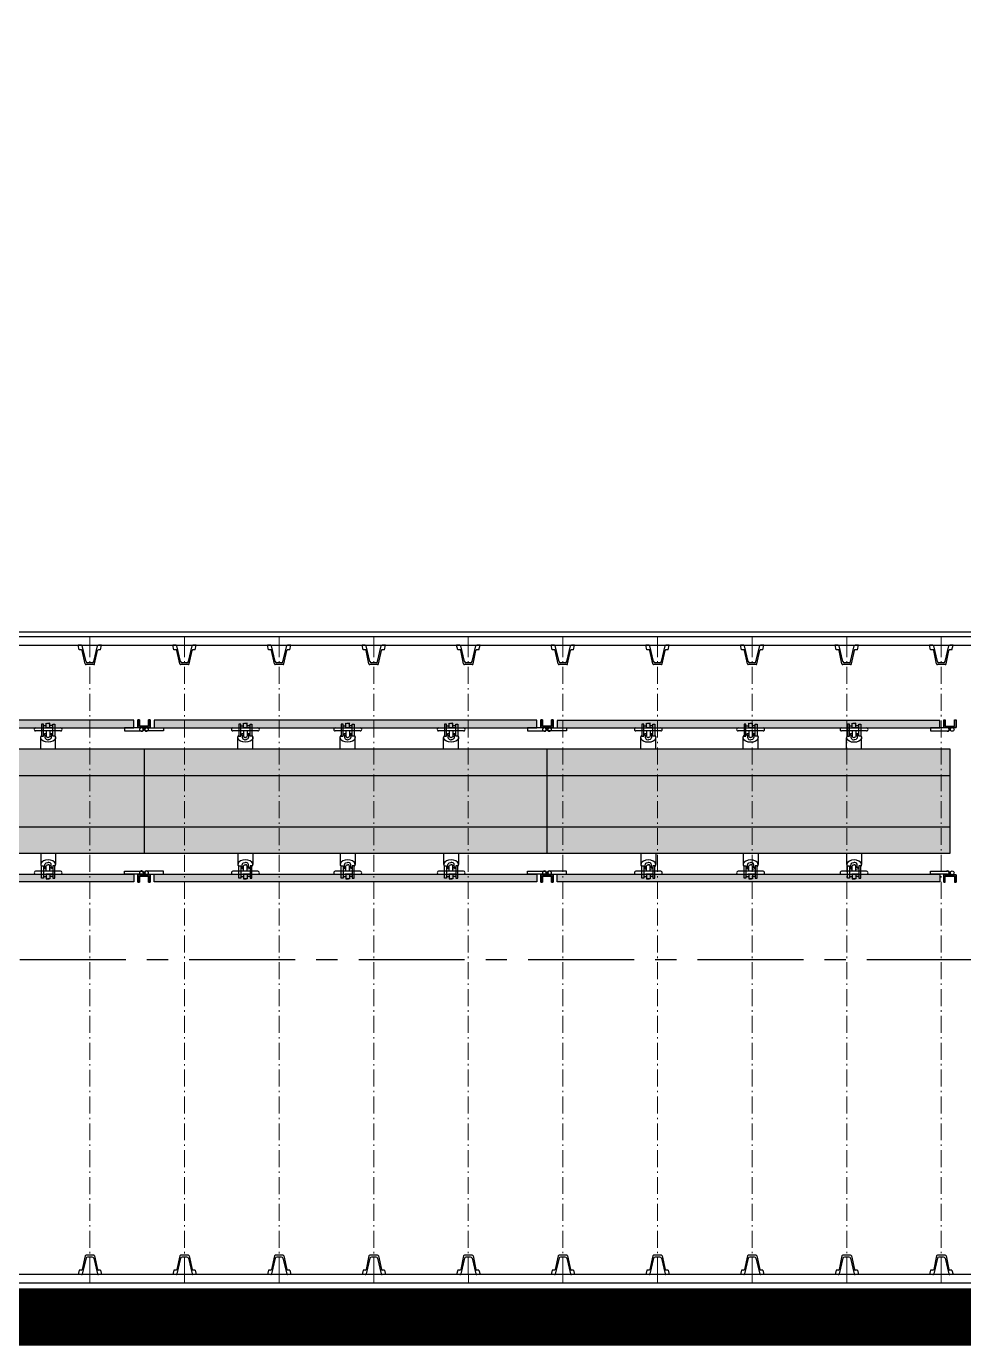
# Model space of a CAD drawing. Header units: millimetres. Extents: x 1757 to 4342, y -1901 to 53.
# Drawn here: x 2054 to 2120.4, y -1485.8 to -1392.4 of the extents above; entities that cross this region are included whole.
import ezdxf

# ---------------------------------------------------------------- set-up
doc = ezdxf.new("R2010")
doc.units = ezdxf.units.MM
doc.header["$LTSCALE"] = 0.1
doc.linetypes.add('ACAD_ISO10W100', pattern=[18, 12, -3, 0, -3])
doc.linetypes.add('осевая', pattern=[2, 1.25, -0.25, 0.25, -0.25])

# ---------------------------------------------------------------- blocks, each defined once
blk = doc.blocks.new('Ж.С. Л-80')
at = {"linetype": 'ByBlock', "lineweight": 15}
for color, points in [(254, [(105.5, -801.1), (2815.2, -801.1), (2815.2, -854.8), (105.5, -854.8)]), (253, [(33.4, -1003), (2887.3, -1003), (2887.3, -1742.7), (33.4, -1742.7)]), (254, [(105.5, -1944.6), (2815.2, -1944.6), (2815.2, -1890.9), (105.5, -1890.9)])]:
    blk.add_hatch(color=color, dxfattribs=at).paths.add_polyline_path(points)
for p, q in [((679.6, -839), (699.2, -839)), ((699.4, -822.2), (717.9, -822.7)), ((699.4, -855.5), (699.4, -822.2)), ((725.4, -822.2), (706.9, -822.7)), ((725.4, -855.5), (725.4, -822.2)), ((745.2, -839), (725.7, -839)), ((1412.2, -839), (1431.7, -839)), ((1432, -822.2), (1450.4, -822.7)), ((1432, -855.5), (1432, -822.2)), ((1457.9, -822.2), (1439.5, -822.7)), ((1457.9, -855.5), (1457.9, -822.2)), ((1477.7, -839), (1458.2, -839)), ((2136.7, -839), (2156.3, -839)), ((2156.5, -822.2), (2175, -822.7)), ((2156.5, -855.5), (2156.5, -822.2)), ((2182.5, -822.2), (2164, -822.7)), ((2182.5, -855.5), (2182.5, -822.2)), ((2202.3, -839), (2182.8, -839)), ((659.5, -1003), (659.5, -923.9)), ((679.6, -902.9), (698.3, -902.9)), ((680, -854.8), (729.5, -854.8)), ((689.6, -902.5), (690, -921.2)), ((690, -921.2), (691.7, -927.8)), ((691.7, -927.8), (695.4, -932.8)), ((744.8, -854.8), (695.3, -854.8)), ((695.4, -932.8), (698.7, -935.7)), ((699.6, -876), (699.6, -912)), ((699.6, -912), (701.2, -917.4)), ((701.2, -917.4), (704.6, -921.2)), ((704.6, -921.2), (709.5, -922.8)), ((709.5, -922.8), (712.4, -922.8)), ((715.3, -922.8), (712.4, -922.8)), ((720.3, -921.2), (715.3, -922.8)), ((723.6, -917.4), (720.3, -921.2)), ((725.2, -912), (723.6, -917.4)), ((725.2, -876), (725.2, -912)), ((729.4, -932.8), (726.1, -935.7)), ((745.2, -902.9), (726.5, -902.9)), ((733.1, -927.8), (729.4, -932.8)), ((734.8, -921.2), (733.1, -927.8)), ((735.2, -902.5), (734.8, -921.2)), ((765.3, -1003), (765.3, -923.9)), ((1392, -1003), (1392, -923.9)), ((1412.2, -902.9), (1430.9, -902.9)), ((1412.6, -854.8), (1462, -854.8)), ((1422.2, -902.5), (1422.6, -921.2)), ((1422.6, -921.2), (1424.2, -927.8)), ((1424.2, -927.8), (1428, -932.8)), ((1477.3, -854.8), (1427.9, -854.8)), ((1428, -932.8), (1431.3, -935.7)), ((1432.1, -876), (1432.1, -912)), ((1432.1, -912), (1433.8, -917.4)), ((1433.8, -917.4), (1437.1, -921.2)), ((1437.1, -921.2), (1442.1, -922.8)), ((1442.1, -922.8), (1445, -922.8)), ((1447.8, -922.8), (1444.9, -922.8)), ((1452.8, -921.2), (1447.8, -922.8)), ((1456.1, -917.4), (1452.8, -921.2)), ((1457.8, -912), (1456.1, -917.4)), ((1457.8, -876), (1457.8, -912)), ((1462, -932.8), (1458.6, -935.7)), ((1477.7, -902.9), (1459, -902.9)), ((1465.7, -927.8), (1462, -932.8)), ((1467.4, -921.2), (1465.7, -927.8)), ((1467.8, -902.5), (1467.4, -921.2)), ((1497.9, -1003), (1497.9, -923.9)), ((2116.6, -1003), (2116.6, -923.9)), ((2136.7, -902.9), (2155.4, -902.9)), ((2137.1, -854.8), (2186.6, -854.8)), ((2146.7, -902.5), (2147.1, -921.2)), ((2147.1, -921.2), (2148.8, -927.8)), ((2148.8, -927.8), (2152.5, -932.8)), ((2201.9, -854.8), (2152.4, -854.8)), ((2152.5, -932.8), (2155.8, -935.7)), ((2156.7, -876), (2156.7, -912)), ((2156.7, -912), (2158.3, -917.4)), ((2158.3, -917.4), (2161.7, -921.2)), ((2161.7, -921.2), (2166.6, -922.8)), ((2166.6, -922.8), (2169.6, -922.8)), ((2172.4, -922.8), (2169.5, -922.8)), ((2177.4, -921.2), (2172.4, -922.8)), ((2180.7, -917.4), (2177.4, -921.2)), ((2182.3, -912), (2180.7, -917.4)), ((2182.3, -876), (2182.3, -912)), ((2186.5, -932.8), (2183.2, -935.7)), ((2202.3, -902.9), (2183.6, -902.9)), ((2190.2, -927.8), (2186.5, -932.8)), ((2191.9, -921.2), (2190.2, -927.8)), ((2192.3, -902.5), (2191.9, -921.2)), ((2222.5, -1003), (2222.5, -923.9)), ((33.4, -1003), (2887.3, -1003)), ((698.7, -935.7), (707.9, -938.2)), ((707.9, -938.2), (711.6, -938.2)), ((716.9, -938.2), (713.2, -938.2)), ((726.1, -935.7), (716.9, -938.2)), ((1431.3, -935.7), (1440.4, -938.2)), ((1440.4, -938.2), (1444.2, -938.2)), ((1449.5, -938.2), (1445.8, -938.2)), ((1458.6, -935.7), (1449.5, -938.2)), ((2155.8, -935.7), (2165, -938.2)), ((2165, -938.2), (2168.7, -938.2)), ((2174, -938.2), (2170.3, -938.2)), ((2183.2, -935.7), (2174, -938.2)), ((2887.3, -1191.2), (33.4, -1191.2)), ((2887.3, -1554.5), (33.4, -1554.5)), ((2887.3, -1742.7), (33.4, -1742.7)), ((659.5, -1742.7), (659.5, -1821.8)), ((765.3, -1742.7), (765.3, -1821.8)), ((1392, -1742.7), (1392, -1821.8)), ((1497.9, -1742.7), (1497.9, -1821.8)), ((2116.6, -1742.7), (2116.6, -1821.8)), ((2222.5, -1742.7), (2222.5, -1821.8)), ((679.6, -1842.8), (698.3, -1842.8)), ((689.6, -1843.2), (690, -1824.5)), ((690, -1824.5), (691.7, -1817.9)), ((691.7, -1817.9), (695.4, -1812.9)), ((695.4, -1812.9), (698.7, -1810)), ((698.7, -1810), (707.9, -1807.5)), ((699.6, -1833.6), (701.2, -1828.2)), ((699.6, -1869.7), (699.6, -1833.6)), ((701.2, -1828.2), (704.6, -1824.5)), ((704.6, -1824.5), (709.5, -1822.9)), ((707.9, -1807.5), (711.6, -1807.5)), ((709.5, -1822.9), (712.4, -1822.9)), ((715.3, -1822.9), (712.4, -1822.9)), ((716.9, -1807.5), (713.2, -1807.5)), ((720.3, -1824.5), (715.3, -1822.9)), ((726.1, -1810), (716.9, -1807.5)), ((723.6, -1828.2), (720.3, -1824.5)), ((725.2, -1833.6), (723.6, -1828.2)), ((725.2, -1869.7), (725.2, -1833.6)), ((729.4, -1812.9), (726.1, -1810)), ((745.2, -1842.8), (726.5, -1842.8)), ((733.1, -1817.9), (729.4, -1812.9)), ((734.8, -1824.5), (733.1, -1817.9)), ((735.2, -1843.2), (734.8, -1824.5)), ((1412.2, -1842.8), (1430.9, -1842.8)), ((1422.2, -1843.2), (1422.6, -1824.5)), ((1422.6, -1824.5), (1424.2, -1817.9)), ((1424.2, -1817.9), (1428, -1812.9)), ((1428, -1812.9), (1431.3, -1810)), ((1431.3, -1810), (1440.4, -1807.5)), ((1432.1, -1833.6), (1433.8, -1828.2)), ((1432.1, -1869.7), (1432.1, -1833.6)), ((1433.8, -1828.2), (1437.1, -1824.5)), ((1437.1, -1824.5), (1442.1, -1822.9)), ((1440.4, -1807.5), (1444.2, -1807.5)), ((1442.1, -1822.9), (1445, -1822.9)), ((1447.8, -1822.9), (1444.9, -1822.9)), ((1449.5, -1807.5), (1445.8, -1807.5)), ((1452.8, -1824.5), (1447.8, -1822.9)), ((1458.6, -1810), (1449.5, -1807.5)), ((1456.1, -1828.2), (1452.8, -1824.5)), ((1457.8, -1833.6), (1456.1, -1828.2)), ((1457.8, -1869.7), (1457.8, -1833.6)), ((1462, -1812.9), (1458.6, -1810)), ((1477.7, -1842.8), (1459, -1842.8)), ((1465.7, -1817.9), (1462, -1812.9)), ((1467.4, -1824.5), (1465.7, -1817.9)), ((1467.8, -1843.2), (1467.4, -1824.5)), ((2136.7, -1842.8), (2155.4, -1842.8)), ((2146.7, -1843.2), (2147.1, -1824.5)), ((2147.1, -1824.5), (2148.8, -1817.9)), ((2148.8, -1817.9), (2152.5, -1812.9)), ((2152.5, -1812.9), (2155.8, -1810)), ((2155.8, -1810), (2165, -1807.5)), ((2156.7, -1833.6), (2158.3, -1828.2)), ((2156.7, -1869.7), (2156.7, -1833.6)), ((2158.3, -1828.2), (2161.7, -1824.5)), ((2161.7, -1824.5), (2166.6, -1822.9)), ((2165, -1807.5), (2168.7, -1807.5)), ((2166.6, -1822.9), (2169.6, -1822.9)), ((2172.4, -1822.9), (2169.5, -1822.9)), ((2174, -1807.5), (2170.3, -1807.5)), ((2177.4, -1824.5), (2172.4, -1822.9)), ((2183.2, -1810), (2174, -1807.5)), ((2180.7, -1828.2), (2177.4, -1824.5)), ((2182.3, -1833.6), (2180.7, -1828.2)), ((2182.3, -1869.7), (2182.3, -1833.6)), ((2186.5, -1812.9), (2183.2, -1810)), ((2202.3, -1842.8), (2183.6, -1842.8)), ((2190.2, -1817.9), (2186.5, -1812.9)), ((2191.9, -1824.5), (2190.2, -1817.9)), ((2192.3, -1843.2), (2191.9, -1824.5)), ((679.6, -1906.6), (699.2, -1906.6)), ((680, -1890.9), (729.5, -1890.9)), ((744.8, -1890.9), (695.3, -1890.9)), ((699.4, -1890.1), (699.4, -1923.5)), ((699.4, -1923.5), (717.9, -1923)), ((725.4, -1923.5), (706.9, -1923)), ((725.4, -1890.1), (725.4, -1923.5)), ((745.2, -1906.6), (725.7, -1906.6)), ((1412.2, -1906.6), (1431.7, -1906.6)), ((1412.6, -1890.9), (1462, -1890.9)), ((1477.3, -1890.9), (1427.9, -1890.9)), ((1432, -1890.1), (1432, -1923.5)), ((1432, -1923.5), (1450.4, -1923)), ((1457.9, -1923.5), (1439.5, -1923)), ((1457.9, -1890.1), (1457.9, -1923.5)), ((1477.7, -1906.6), (1458.2, -1906.6)), ((2136.7, -1906.6), (2156.3, -1906.6)), ((2137.1, -1890.9), (2186.6, -1890.9)), ((2201.9, -1890.9), (2152.4, -1890.9)), ((2156.5, -1890.1), (2156.5, -1923.5)), ((2156.5, -1923.5), (2175, -1923)), ((2182.5, -1923.5), (2164, -1923)), ((2182.5, -1890.1), (2182.5, -1923.5)), ((2202.3, -1906.6), (2182.8, -1906.6))]:
    blk.add_line(p, q)
at = {"color": 7, "true_color": 0xffffff}
blk.add_line((33.4, -1742.7), (33.4, -1003), dxfattribs=at)
for points in [[(76.2, -798.4), (76.2, -852.1), (-9.5, -852.1), (-9.5, -798.4)], [(76.2, -798.4), (66.2, -798.4), (66.2, -842.1), (0.5, -842.1), (0.5, -798.4), (-9.5, -798.4), (-9.5, -852.1), (76.2, -852.1), (76.2, -798.4)], [(66.2, -798.4), (66.2, -842.1), (0.5, -842.1), (0.5, -798.4)], [(2844.5, -798.4), (2844.5, -852.1), (2930.2, -852.1), (2930.2, -798.4)], [(2844.5, -798.4), (2854.5, -798.4), (2854.5, -842.1), (2920.2, -842.1), (2920.2, -798.4), (2930.2, -798.4), (2930.2, -852.1), (2844.5, -852.1), (2844.5, -798.4)], [(2854.5, -798.4), (2854.5, -842.1), (2920.2, -842.1), (2920.2, -798.4)], [(49.8, -854.8), (171.1, -854.8), (171.1, -876.1), (49.8, -876.1)], [(800.8, -854.8), (624, -854.8)], [(624, -876.1), (800.8, -876.1)], [(1356.5, -876.1), (1533.4, -876.1)], [(1533.4, -854.8), (1356.6, -854.8)], [(2257.9, -854.8), (2081.1, -854.8)], [(2081.1, -876.1), (2257.9, -876.1)], [(2870.9, -854.8), (2749.6, -854.8), (2749.6, -876.1), (2870.9, -876.1)], [(76.2, -1947.3), (76.2, -1893.5), (-9.5, -1893.5), (-9.5, -1947.3)], [(76.2, -1947.3), (66.2, -1947.3), (66.2, -1903.5), (0.5, -1903.5), (0.5, -1947.3), (-9.5, -1947.3), (-9.5, -1893.5), (76.2, -1893.5), (76.2, -1947.3)], [(66.2, -1947.3), (66.2, -1903.5), (0.5, -1903.5), (0.5, -1947.3)], [(49.8, -1890.9), (171.1, -1890.9), (171.1, -1869.6), (49.8, -1869.6)], [(624, -1869.6), (800.8, -1869.6)], [(800.8, -1890.9), (624, -1890.9)], [(1356.5, -1869.6), (1533.4, -1869.6)], [(1533.4, -1890.9), (1356.6, -1890.9)], [(2081.1, -1869.6), (2257.9, -1869.6)], [(2257.9, -1890.9), (2081.1, -1890.9)], [(2870.9, -1890.9), (2749.6, -1890.9), (2749.6, -1869.6), (2870.9, -1869.6)], [(2844.5, -1947.3), (2844.5, -1893.5), (2930.2, -1893.5), (2930.2, -1947.3)], [(2844.5, -1947.3), (2854.5, -1947.3), (2854.5, -1903.5), (2920.2, -1903.5), (2920.2, -1947.3), (2930.2, -1947.3), (2930.2, -1893.5), (2844.5, -1893.5), (2844.5, -1947.3)], [(2854.5, -1947.3), (2854.5, -1903.5), (2920.2, -1903.5), (2920.2, -1947.3)]]:
    blk.add_lwpolyline(points)
for points in [[(105.5, -801.1), (2815.2, -801.1), (2815.2, -854.8), (105.5, -854.8)], [(665.5, -913.9), (679.5, -913.9), (679.5, -827.8), (665.5, -827.8)], [(759.3, -913.9), (745.3, -913.9), (745.3, -827.8), (759.3, -827.8)], [(1398, -913.9), (1412.1, -913.9), (1412.1, -827.8), (1398, -827.8)], [(1491.9, -913.9), (1477.9, -913.9), (1477.9, -827.8), (1491.9, -827.8)], [(2122.6, -913.9), (2136.6, -913.9), (2136.6, -827.8), (2122.6, -827.8)], [(2216.4, -913.9), (2202.4, -913.9), (2202.4, -827.8), (2216.4, -827.8)], [(665.5, -1831.8), (679.5, -1831.8), (679.5, -1917.8), (665.5, -1917.8)], [(759.3, -1831.8), (745.3, -1831.8), (745.3, -1917.8), (759.3, -1917.8)], [(1398, -1831.8), (1412.1, -1831.8), (1412.1, -1917.8), (1398, -1917.8)], [(1491.9, -1831.8), (1477.9, -1831.8), (1477.9, -1917.8), (1491.9, -1917.8)], [(2122.6, -1831.8), (2136.6, -1831.8), (2136.6, -1917.8), (2122.6, -1917.8)], [(2216.4, -1831.8), (2202.4, -1831.8), (2202.4, -1917.8), (2216.4, -1917.8)], [(105.5, -1944.6), (2815.2, -1944.6), (2815.2, -1890.9), (105.5, -1890.9)]]:
    blk.add_lwpolyline(points, close=True)
for centre in [(17, -865.3), (2903.7, -865.3), (17, -1880.3), (2903.7, -1880.3)]:
    blk.add_circle(centre, 13.2)
for centre, radius, start, end in [((49.8, -865.3), 13.2, 52.97595, 305.45665), ((49.7, -865.4), 10.6, 89.98101, 270.01899), ((624, -865.4), 10.6, 89.98101, 270.01899), ((800.8, -865.4), 10.6, 269.98101, 90.01899), ((1356.5, -865.4), 10.6, 89.98101, 270.01899), ((1533.4, -865.4), 10.6, 269.98101, 90.01899), ((2081.1, -865.4), 10.6, 89.98101, 270.01899), ((2257.9, -865.4), 10.6, 269.98101, 90.01899), ((2870.9, -865.3), 13.2, 234.54335, 127.02405), ((2870.9, -865.4), 10.6, 269.98101, 90.01899), ((49.8, -1880.3), 13.2, 54.54335, 307.02405), ((2870.9, -1880.3), 13.2, 232.97595, 125.45665), ((49.7, -1880.2), 10.6, 89.98101, 270.01899), ((624, -1880.2), 10.6, 89.98101, 270.01899), ((800.8, -1880.2), 10.6, 269.98101, 90.01899), ((1356.5, -1880.2), 10.6, 89.98101, 270.01899), ((1533.4, -1880.2), 10.6, 269.98101, 90.01899), ((2081.1, -1880.2), 10.6, 89.98101, 270.01899), ((2257.9, -1880.2), 10.6, 269.98101, 90.01899), ((2870.9, -1880.2), 10.6, 269.98101, 90.01899)]:
    blk.add_arc(centre, radius, start, end)
for centre, start_param, end_param in [((712.4, -923.9), 5.801858, 9.906105), ((712.4, -923.9), 11.240407, 11.665985), ((712.4, -923.9), 10.325164, 10.750742), ((1445, -923.9), 5.801858, 9.906105), ((1445, -923.9), 11.240407, 11.665985), ((1445, -923.9), 10.325164, 10.750742), ((2169.5, -923.9), 5.801858, 9.906105), ((2169.5, -923.9), 11.240407, 11.665985), ((2169.5, -923.9), 10.325164, 10.750742)]:
    blk.add_ellipse(centre, major_axis=(-52.9, 0), ratio=0.613052, start_param=start_param, end_param=end_param)
at = {"extrusion": (0, 0, -1)}
for centre, start_param, end_param in [((712.4, -1821.8), 5.801858, 9.906105), ((712.4, -1821.8), 11.240407, 11.665985), ((712.4, -1821.8), 10.325164, 10.750742), ((1445, -1821.8), 5.801858, 9.906105), ((1445, -1821.8), 11.240407, 11.665985), ((1445, -1821.8), 10.325164, 10.750742), ((2169.5, -1821.8), 5.801858, 9.906105), ((2169.5, -1821.8), 11.240407, 11.665985), ((2169.5, -1821.8), 10.325164, 10.750742)]:
    blk.add_ellipse(centre, major_axis=(-52.9, 0), ratio=0.613052, start_param=start_param, end_param=end_param, dxfattribs=at)

msp = doc.modelspace()

# ---------------------------------------------------------------- linework, layer by layer
for p, q in [((2625.029, -1435.307), (1865.548, -1435.307)), ((2625.029, -1435.307), (1865.548, -1435.307)), ((2625.029, -1435.633), (1877.604, -1435.633)), ((2625.029, -1436.233), (1877.604, -1436.233)), ((2057.898, -1436.229), (2057.666, -1436.229)), ((2057.741, -1436.549), (2057.667, -1436.229)), ((2057.897, -1436.549), (2057.741, -1436.549)), ((2058.16, -1437.551), (2057.956, -1436.596)), ((2058.222, -1437.384), (2057.957, -1436.275)), ((2058.769, -1437.384), (2059.034, -1436.275)), ((2058.831, -1437.551), (2059.035, -1436.596)), ((2059.325, -1436.229), (2059.093, -1436.229)), ((2059.251, -1436.549), (2059.094, -1436.549)), ((2059.251, -1436.549), (2059.325, -1436.229)), ((2064.598, -1436.228), (2064.365, -1436.228)), ((2064.441, -1436.548), (2064.367, -1436.228)), ((2064.597, -1436.548), (2064.441, -1436.548)), ((2064.86, -1437.55), (2064.655, -1436.595)), ((2064.922, -1437.383), (2064.656, -1436.274)), ((2065.468, -1437.383), (2065.734, -1436.274)), ((2065.53, -1437.55), (2065.735, -1436.595)), ((2066.025, -1436.228), (2065.792, -1436.228)), ((2065.95, -1436.548), (2065.794, -1436.548)), ((2065.95, -1436.548), (2066.025, -1436.228)), ((2071.298, -1436.228), (2071.065, -1436.228)), ((2071.141, -1436.548), (2071.066, -1436.228)), ((2071.296, -1436.548), (2071.141, -1436.548)), ((2071.56, -1437.55), (2071.355, -1436.595)), ((2071.622, -1437.383), (2071.356, -1436.274)), ((2072.168, -1437.383), (2072.434, -1436.274)), ((2072.23, -1437.55), (2072.435, -1436.595)), ((2072.725, -1436.228), (2072.492, -1436.228)), ((2072.65, -1436.548), (2072.493, -1436.548)), ((2072.65, -1436.548), (2072.724, -1436.228)), ((2077.997, -1436.228), (2077.765, -1436.228)), ((2077.84, -1436.548), (2077.766, -1436.228)), ((2077.996, -1436.548), (2077.84, -1436.548)), ((2078.259, -1437.55), (2078.055, -1436.595)), ((2078.321, -1437.383), (2078.056, -1436.274)), ((2078.868, -1437.383), (2079.133, -1436.274)), ((2078.93, -1437.55), (2079.134, -1436.595)), ((2079.425, -1436.228), (2079.192, -1436.228)), ((2079.35, -1436.548), (2079.193, -1436.548)), ((2079.35, -1436.548), (2079.424, -1436.228)), ((2084.697, -1436.227), (2084.464, -1436.227)), ((2084.54, -1436.547), (2084.466, -1436.227)), ((2084.696, -1436.547), (2084.54, -1436.547)), ((2084.959, -1437.55), (2084.754, -1436.594)), ((2085.021, -1437.383), (2084.755, -1436.273)), ((2085.567, -1437.383), (2085.833, -1436.273)), ((2085.629, -1437.55), (2085.834, -1436.594)), ((2086.124, -1436.227), (2085.892, -1436.227)), ((2086.049, -1436.547), (2085.893, -1436.547)), ((2086.049, -1436.547), (2086.124, -1436.227)), ((2091.397, -1436.227), (2091.164, -1436.227)), ((2091.24, -1436.547), (2091.165, -1436.227)), ((2091.395, -1436.547), (2091.24, -1436.547)), ((2091.659, -1437.55), (2091.454, -1436.594)), ((2091.721, -1437.383), (2091.455, -1436.273)), ((2092.267, -1437.383), (2092.533, -1436.273)), ((2092.329, -1437.55), (2092.534, -1436.594)), ((2092.824, -1436.227), (2092.591, -1436.227)), ((2092.749, -1436.547), (2092.592, -1436.547)), ((2092.749, -1436.547), (2092.823, -1436.227)), ((2098.096, -1436.227), (2097.864, -1436.227)), ((2097.939, -1436.547), (2097.865, -1436.227)), ((2098.095, -1436.547), (2097.939, -1436.547)), ((2098.358, -1437.55), (2098.154, -1436.594)), ((2098.42, -1437.383), (2098.155, -1436.273)), ((2098.967, -1437.383), (2099.233, -1436.273)), ((2099.029, -1437.55), (2099.233, -1436.594)), ((2099.524, -1436.227), (2099.291, -1436.227)), ((2099.449, -1436.547), (2099.292, -1436.547)), ((2099.449, -1436.547), (2099.523, -1436.227)), ((2104.796, -1436.226), (2104.563, -1436.226)), ((2104.639, -1436.546), (2104.565, -1436.226)), ((2104.795, -1436.546), (2104.639, -1436.546)), ((2105.058, -1437.549), (2104.853, -1436.594)), ((2105.12, -1437.382), (2104.854, -1436.272)), ((2105.666, -1437.382), (2105.932, -1436.272)), ((2105.728, -1437.549), (2105.933, -1436.594)), ((2106.223, -1436.226), (2105.991, -1436.226)), ((2106.148, -1436.546), (2105.992, -1436.546)), ((2106.148, -1436.546), (2106.223, -1436.226)), ((2111.496, -1436.226), (2111.263, -1436.226)), ((2111.339, -1436.546), (2111.265, -1436.226)), ((2111.494, -1436.546), (2111.339, -1436.546)), ((2111.758, -1437.549), (2111.553, -1436.594)), ((2111.82, -1437.382), (2111.554, -1436.272)), ((2112.366, -1437.382), (2112.632, -1436.272)), ((2112.428, -1437.549), (2112.633, -1436.594)), ((2112.923, -1436.226), (2112.69, -1436.226)), ((2112.848, -1436.546), (2112.691, -1436.546)), ((2112.848, -1436.546), (2112.922, -1436.226)), ((2118.195, -1436.226), (2117.963, -1436.226)), ((2118.038, -1436.546), (2117.964, -1436.226)), ((2118.194, -1436.546), (2118.038, -1436.546)), ((2118.457, -1437.549), (2118.253, -1436.594)), ((2118.519, -1437.382), (2118.254, -1436.272)), ((2119.066, -1437.382), (2119.332, -1436.272)), ((2119.128, -1437.549), (2119.332, -1436.594)), ((2119.623, -1436.226), (2119.39, -1436.226)), ((2119.548, -1436.546), (2119.391, -1436.546)), ((2119.548, -1436.546), (2119.622, -1436.226)), ((2058.772, -1437.599), (2058.219, -1437.599)), ((2058.662, -1437.469), (2058.329, -1437.469)), ((2065.472, -1437.598), (2064.919, -1437.598)), ((2065.361, -1437.468), (2065.029, -1437.468)), ((2072.171, -1437.598), (2071.618, -1437.598)), ((2072.061, -1437.468), (2071.729, -1437.468)), ((2078.871, -1437.598), (2078.318, -1437.598)), ((2078.761, -1437.468), (2078.428, -1437.468)), ((2085.571, -1437.597), (2085.018, -1437.597)), ((2085.46, -1437.467), (2085.128, -1437.467)), ((2092.27, -1437.597), (2091.717, -1437.597)), ((2092.16, -1437.467), (2091.828, -1437.467)), ((2098.97, -1437.597), (2098.417, -1437.597)), ((2098.86, -1437.467), (2098.527, -1437.467)), ((2105.67, -1437.596), (2105.117, -1437.596)), ((2105.56, -1437.466), (2105.227, -1437.466)), ((2112.369, -1437.596), (2111.816, -1437.596)), ((2112.259, -1437.466), (2111.927, -1437.466)), ((2119.069, -1437.596), (2118.516, -1437.596)), ((2118.959, -1437.466), (2118.626, -1437.466)), ((2058.16, -1479.444), (2057.956, -1480.399)), ((2058.222, -1479.611), (2057.957, -1480.721)), ((2058.772, -1479.397), (2058.219, -1479.397)), ((2058.662, -1479.527), (2058.329, -1479.527)), ((2058.769, -1479.611), (2059.034, -1480.721)), ((2058.831, -1479.444), (2059.035, -1480.399)), ((2064.86, -1479.443), (2064.655, -1480.398)), ((2064.922, -1479.61), (2064.656, -1480.72)), ((2065.472, -1479.396), (2064.919, -1479.396)), ((2065.361, -1479.526), (2065.029, -1479.526)), ((2065.468, -1479.61), (2065.734, -1480.72)), ((2065.53, -1479.443), (2065.735, -1480.398)), ((2071.56, -1479.443), (2071.355, -1480.398)), ((2071.622, -1479.61), (2071.356, -1480.72)), ((2072.171, -1479.396), (2071.618, -1479.396)), ((2072.061, -1479.526), (2071.729, -1479.526)), ((2072.168, -1479.61), (2072.434, -1480.72)), ((2072.23, -1479.443), (2072.435, -1480.398)), ((2078.259, -1479.443), (2078.055, -1480.398)), ((2078.321, -1479.61), (2078.056, -1480.72)), ((2078.871, -1479.396), (2078.318, -1479.396)), ((2078.761, -1479.526), (2078.428, -1479.526)), ((2078.868, -1479.61), (2079.133, -1480.72)), ((2078.93, -1479.443), (2079.134, -1480.398)), ((2084.959, -1479.442), (2084.754, -1480.397)), ((2085.021, -1479.609), (2084.755, -1480.719)), ((2085.571, -1479.395), (2085.018, -1479.395)), ((2085.46, -1479.525), (2085.128, -1479.525)), ((2085.567, -1479.609), (2085.833, -1480.719)), ((2085.629, -1479.442), (2085.834, -1480.397)), ((2091.659, -1479.442), (2091.454, -1480.397)), ((2091.721, -1479.609), (2091.455, -1480.719)), ((2092.27, -1479.395), (2091.717, -1479.395)), ((2092.16, -1479.525), (2091.828, -1479.525)), ((2092.267, -1479.609), (2092.533, -1480.719)), ((2092.329, -1479.442), (2092.534, -1480.397)), ((2098.358, -1479.442), (2098.154, -1480.397)), ((2098.42, -1479.609), (2098.155, -1480.719)), ((2098.97, -1479.395), (2098.417, -1479.395)), ((2098.86, -1479.525), (2098.527, -1479.525)), ((2098.967, -1479.609), (2099.233, -1480.719)), ((2099.029, -1479.442), (2099.233, -1480.397)), ((2105.058, -1479.442), (2104.853, -1480.397)), ((2105.12, -1479.608), (2104.854, -1480.718)), ((2105.67, -1479.394), (2105.117, -1479.394)), ((2105.56, -1479.524), (2105.227, -1479.524)), ((2105.666, -1479.608), (2105.932, -1480.718)), ((2105.728, -1479.442), (2105.933, -1480.397)), ((2111.758, -1479.442), (2111.553, -1480.397)), ((2111.82, -1479.608), (2111.554, -1480.718)), ((2112.369, -1479.394), (2111.816, -1479.394)), ((2112.259, -1479.524), (2111.927, -1479.524)), ((2112.366, -1479.608), (2112.632, -1480.718)), ((2112.428, -1479.442), (2112.633, -1480.397)), ((2118.457, -1479.442), (2118.253, -1480.397)), ((2118.519, -1479.608), (2118.254, -1480.718)), ((2119.069, -1479.394), (2118.516, -1479.394)), ((2118.959, -1479.524), (2118.626, -1479.524)), ((2119.066, -1479.608), (2119.332, -1480.718)), ((2119.128, -1479.442), (2119.332, -1480.397)), ((2625.029, -1480.771), (1877.606, -1480.771)), ((2057.898, -1480.767), (2057.666, -1480.767)), ((2057.741, -1480.447), (2057.667, -1480.767)), ((2057.897, -1480.447), (2057.741, -1480.447)), ((2059.325, -1480.767), (2059.093, -1480.767)), ((2059.251, -1480.447), (2059.094, -1480.447)), ((2059.251, -1480.447), (2059.325, -1480.767)), ((2064.598, -1480.766), (2064.365, -1480.766)), ((2064.441, -1480.446), (2064.367, -1480.766)), ((2064.597, -1480.446), (2064.441, -1480.446)), ((2066.025, -1480.766), (2065.792, -1480.766)), ((2065.95, -1480.446), (2065.794, -1480.446)), ((2065.95, -1480.446), (2066.025, -1480.766)), ((2071.298, -1480.766), (2071.065, -1480.766)), ((2071.141, -1480.446), (2071.066, -1480.766)), ((2071.296, -1480.446), (2071.141, -1480.446)), ((2072.725, -1480.766), (2072.492, -1480.766)), ((2072.65, -1480.446), (2072.493, -1480.446)), ((2072.65, -1480.446), (2072.724, -1480.766)), ((2077.997, -1480.766), (2077.765, -1480.766)), ((2077.84, -1480.446), (2077.766, -1480.766)), ((2077.996, -1480.446), (2077.84, -1480.446)), ((2079.425, -1480.766), (2079.192, -1480.766)), ((2079.35, -1480.446), (2079.193, -1480.446)), ((2079.35, -1480.446), (2079.424, -1480.766)), ((2084.697, -1480.765), (2084.464, -1480.765)), ((2084.54, -1480.445), (2084.466, -1480.765)), ((2084.696, -1480.445), (2084.54, -1480.445)), ((2086.124, -1480.765), (2085.892, -1480.765)), ((2086.049, -1480.445), (2085.893, -1480.445)), ((2086.049, -1480.445), (2086.124, -1480.765)), ((2091.397, -1480.765), (2091.164, -1480.765)), ((2091.24, -1480.445), (2091.165, -1480.765)), ((2091.395, -1480.445), (2091.24, -1480.445)), ((2092.824, -1480.765), (2092.591, -1480.765)), ((2092.749, -1480.445), (2092.592, -1480.445)), ((2092.749, -1480.445), (2092.823, -1480.765)), ((2098.096, -1480.765), (2097.864, -1480.765)), ((2097.939, -1480.445), (2097.865, -1480.765)), ((2098.095, -1480.445), (2097.939, -1480.445)), ((2099.524, -1480.765), (2099.291, -1480.765)), ((2099.449, -1480.445), (2099.292, -1480.445)), ((2099.449, -1480.445), (2099.523, -1480.765)), ((2104.796, -1480.764), (2104.563, -1480.764)), ((2104.639, -1480.444), (2104.565, -1480.764)), ((2104.795, -1480.444), (2104.639, -1480.444)), ((2106.223, -1480.764), (2105.991, -1480.764)), ((2106.148, -1480.444), (2105.992, -1480.444)), ((2106.148, -1480.444), (2106.223, -1480.764)), ((2111.496, -1480.764), (2111.263, -1480.764)), ((2111.339, -1480.444), (2111.265, -1480.764)), ((2111.494, -1480.444), (2111.339, -1480.444)), ((2112.923, -1480.764), (2112.69, -1480.764)), ((2112.848, -1480.444), (2112.691, -1480.444)), ((2112.848, -1480.444), (2112.922, -1480.764)), ((2118.195, -1480.764), (2117.963, -1480.764)), ((2118.038, -1480.444), (2117.964, -1480.764)), ((2118.194, -1480.444), (2118.038, -1480.444)), ((2119.623, -1480.764), (2119.39, -1480.764)), ((2119.548, -1480.444), (2119.391, -1480.444)), ((2119.548, -1480.444), (2119.622, -1480.764)), ((2625.029, -1481.371), (1877.606, -1481.371)), ((2625.029, -1481.793), (1865.548, -1481.793))]:
    msp.add_line(p, q)
at = {"linetype": 'ACAD_ISO10W100', "lineweight": 15, "ltscale": 50}
for p, q in [((2058.496, -1436.229), (2058.496, -1435.629)), ((2065.195, -1436.228), (2065.195, -1435.628)), ((2071.895, -1435.302), (2071.895, -1435.298)), ((2071.895, -1436.228), (2071.895, -1435.628)), ((2078.595, -1436.228), (2078.595, -1435.628)), ((2085.294, -1436.227), (2085.294, -1435.627)), ((2091.994, -1435.301), (2091.994, -1435.297)), ((2091.994, -1436.227), (2091.994, -1435.627)), ((2098.694, -1436.227), (2098.694, -1435.627)), ((2105.393, -1436.226), (2105.393, -1435.626)), ((2112.093, -1435.3), (2112.093, -1435.296)), ((2112.093, -1436.226), (2112.093, -1435.626)), ((2118.793, -1436.226), (2118.793, -1435.626))]:
    msp.add_line(p, q, dxfattribs=at)
at = {"color": 7, "linetype": 'ACAD_ISO10W100', "lineweight": 0}
for p, q in [((2058.496, -1480.764), (2058.494, -1436.226)), ((2065.195, -1480.763), (2065.193, -1436.225)), ((2071.895, -1480.763), (2071.893, -1436.225)), ((2078.595, -1480.763), (2078.593, -1436.225)), ((2085.294, -1480.762), (2085.292, -1436.225)), ((2091.994, -1480.762), (2091.992, -1436.225)), ((2098.694, -1480.762), (2098.692, -1436.225)), ((2105.393, -1480.762), (2105.392, -1436.224)), ((2112.093, -1480.762), (2112.091, -1436.224)), ((2118.793, -1480.762), (2118.791, -1436.224))]:
    msp.add_line(p, q, dxfattribs=at)
at = {"color": 7, "linetype": 'осевая', "ltscale": 60}
msp.add_line((2625.029, -1458.499), (1865.548, -1458.499), dxfattribs=at)
at = {"color": 7, "lineweight": 15}
for p, q in [((2058.497, -1481.366), (2058.497, -1480.767)), ((2065.197, -1481.366), (2065.197, -1480.766)), ((2071.897, -1481.366), (2071.897, -1480.766)), ((2078.596, -1481.366), (2078.596, -1480.766)), ((2085.296, -1481.365), (2085.296, -1480.765)), ((2091.996, -1481.365), (2091.996, -1480.765)), ((2098.695, -1481.365), (2098.695, -1480.765)), ((2105.395, -1481.364), (2105.395, -1480.764)), ((2112.095, -1481.364), (2112.095, -1480.764)), ((2118.794, -1481.364), (2118.794, -1480.764))]:
    msp.add_line(p, q, dxfattribs=at)
at = {"color": 7, "linetype": 'ByBlock', "lineweight": 15}
for points in [[(1915.548, -1073.307), (1915.548, -1155.307), (1899.548, -1155.307), (1899.548, -1205.307), (1907.548, -1205.307), (1907.548, -1213.307), (1915.548, -1213.307), (1915.548, -1295.307), (1899.548, -1295.307), (1899.548, -1345.307), (1907.548, -1345.307), (1907.548, -1353.307), (1915.548, -1353.307), (1915.548, -1435.307), (2843.098, -1435.307)], [(1915.548, -1435.307), (1865.548, -1435.307), (1865.548, -1481.793), (2625.029, -1481.793)]]:
    msp.add_lwpolyline(points, dxfattribs=at)
at = {"color": 253, "linetype": 'ByBlock', "lineweight": 15, "const_width": 4}
msp.add_lwpolyline([(1915.548, -1433.307), (1863.548, -1433.307), (1863.548, -1483.793), (2625.029, -1483.793)], dxfattribs=at)
for centre, radius, start, end in [((2057.897, -1436.609), 0.06, 12.09476, 90), ((2057.898, -1436.289), 0.06, 13.46952, 90), ((2059.093, -1436.289), 0.06, 90, 166.53048), ((2059.094, -1436.609), 0.06, 90, 167.90524), ((2064.597, -1436.608), 0.06, 12.09476, 90), ((2064.598, -1436.288), 0.06, 13.46952, 90), ((2065.792, -1436.288), 0.06, 90, 166.53048), ((2065.794, -1436.608), 0.06, 90, 167.90524), ((2071.296, -1436.608), 0.06, 12.09476, 90), ((2071.298, -1436.288), 0.06, 13.46952, 90), ((2072.492, -1436.288), 0.06, 90, 166.53048), ((2072.493, -1436.608), 0.06, 90, 167.90524), ((2077.996, -1436.608), 0.06, 12.09476, 90), ((2077.997, -1436.288), 0.06, 13.46952, 90), ((2079.192, -1436.288), 0.06, 90, 166.53048), ((2079.193, -1436.608), 0.06, 90, 167.90524), ((2084.696, -1436.607), 0.06, 12.09476, 90), ((2084.697, -1436.287), 0.06, 13.46952, 90), ((2085.892, -1436.287), 0.06, 90, 166.53048), ((2085.893, -1436.607), 0.06, 90, 167.90524), ((2091.395, -1436.607), 0.06, 12.09476, 90), ((2091.397, -1436.287), 0.06, 13.46952, 90), ((2092.591, -1436.287), 0.06, 90, 166.53048), ((2092.592, -1436.607), 0.06, 90, 167.90524), ((2098.095, -1436.607), 0.06, 12.09476, 90), ((2098.096, -1436.287), 0.06, 13.46952, 90), ((2099.291, -1436.287), 0.06, 90, 166.53048), ((2099.292, -1436.607), 0.06, 90, 167.90524), ((2104.795, -1436.606), 0.06, 12.09476, 90), ((2104.796, -1436.286), 0.06, 13.46952, 90), ((2105.991, -1436.286), 0.06, 90, 166.53048), ((2105.992, -1436.606), 0.06, 90, 167.90524), ((2111.494, -1436.606), 0.06, 12.09476, 90), ((2111.496, -1436.286), 0.06, 13.46952, 90), ((2112.69, -1436.286), 0.06, 90, 166.53048), ((2112.691, -1436.606), 0.06, 90, 167.90524), ((2118.194, -1436.606), 0.06, 12.09476, 90), ((2118.195, -1436.286), 0.06, 13.46952, 90), ((2119.39, -1436.286), 0.06, 90, 166.53048), ((2119.391, -1436.606), 0.06, 90, 167.90524), ((2058.219, -1437.539), 0.06, 192.09476, 270), ((2058.329, -1437.359), 0.11, 193.46952, 270), ((2058.662, -1437.359), 0.11, 270, 346.53048), ((2058.772, -1437.539), 0.06, 270, 347.90524), ((2064.919, -1437.538), 0.06, 192.09476, 270), ((2065.029, -1437.358), 0.11, 193.46952, 270), ((2065.361, -1437.358), 0.11, 270, 346.53048), ((2065.472, -1437.538), 0.06, 270, 347.90524), ((2071.618, -1437.538), 0.06, 192.09476, 270), ((2071.729, -1437.358), 0.11, 193.46952, 270), ((2072.061, -1437.358), 0.11, 270, 346.53048), ((2072.171, -1437.538), 0.06, 270, 347.90524), ((2078.318, -1437.538), 0.06, 192.09476, 270), ((2078.428, -1437.358), 0.11, 193.46952, 270), ((2078.761, -1437.358), 0.11, 270, 346.53048), ((2078.871, -1437.538), 0.06, 270, 347.90524), ((2085.018, -1437.537), 0.06, 192.09476, 270), ((2085.128, -1437.357), 0.11, 193.46952, 270), ((2085.46, -1437.357), 0.11, 270, 346.53048), ((2085.571, -1437.537), 0.06, 270, 347.90524), ((2091.717, -1437.537), 0.06, 192.09476, 270), ((2091.828, -1437.357), 0.11, 193.46952, 270), ((2092.16, -1437.357), 0.11, 270, 346.53048), ((2092.27, -1437.537), 0.06, 270, 347.90524), ((2098.417, -1437.537), 0.06, 192.09476, 270), ((2098.527, -1437.357), 0.11, 193.46952, 270), ((2098.86, -1437.357), 0.11, 270, 346.53048), ((2098.97, -1437.537), 0.06, 270, 347.90524), ((2105.117, -1437.536), 0.06, 192.09476, 270), ((2105.227, -1437.356), 0.11, 193.46952, 270), ((2105.56, -1437.356), 0.11, 270, 346.53048), ((2105.67, -1437.536), 0.06, 270, 347.90524), ((2111.816, -1437.536), 0.06, 192.09476, 270), ((2111.927, -1437.356), 0.11, 193.46952, 270), ((2112.259, -1437.356), 0.11, 270, 346.53048), ((2112.369, -1437.536), 0.06, 270, 347.90524), ((2118.516, -1437.536), 0.06, 192.09476, 270), ((2118.626, -1437.356), 0.11, 193.46952, 270), ((2118.959, -1437.356), 0.11, 270, 346.53048), ((2119.069, -1437.536), 0.06, 270, 347.90524), ((2058.219, -1479.457), 0.06, 90, 167.90524), ((2058.329, -1479.637), 0.11, 90, 166.53048), ((2058.662, -1479.637), 0.11, 13.46952, 90), ((2058.772, -1479.457), 0.06, 12.09476, 90), ((2064.919, -1479.456), 0.06, 90, 167.90524), ((2065.029, -1479.636), 0.11, 90, 166.53048), ((2065.361, -1479.636), 0.11, 13.46952, 90), ((2065.472, -1479.456), 0.06, 12.09476, 90), ((2071.618, -1479.456), 0.06, 90, 167.90524), ((2071.729, -1479.636), 0.11, 90, 166.53048), ((2072.061, -1479.636), 0.11, 13.46952, 90), ((2072.171, -1479.456), 0.06, 12.09476, 90), ((2078.318, -1479.456), 0.06, 90, 167.90524), ((2078.428, -1479.636), 0.11, 90, 166.53048), ((2078.761, -1479.636), 0.11, 13.46952, 90), ((2078.871, -1479.456), 0.06, 12.09476, 90), ((2085.018, -1479.455), 0.06, 90, 167.90524), ((2085.128, -1479.635), 0.11, 90, 166.53048), ((2085.46, -1479.635), 0.11, 13.46952, 90), ((2085.571, -1479.455), 0.06, 12.09476, 90), ((2091.717, -1479.455), 0.06, 90, 167.90524), ((2091.828, -1479.635), 0.11, 90, 166.53048), ((2092.16, -1479.635), 0.11, 13.46952, 90), ((2092.27, -1479.455), 0.06, 12.09476, 90), ((2098.417, -1479.455), 0.06, 90, 167.90524), ((2098.527, -1479.635), 0.11, 90, 166.53048), ((2098.86, -1479.635), 0.11, 13.46952, 90), ((2098.97, -1479.455), 0.06, 12.09476, 90), ((2105.117, -1479.454), 0.06, 90, 167.90524), ((2105.227, -1479.634), 0.11, 90, 166.53048), ((2105.56, -1479.634), 0.11, 13.46952, 90), ((2105.67, -1479.454), 0.06, 12.09476, 90), ((2111.816, -1479.454), 0.06, 90, 167.90524), ((2111.927, -1479.634), 0.11, 90, 166.53048), ((2112.259, -1479.634), 0.11, 13.46952, 90), ((2112.369, -1479.454), 0.06, 12.09476, 90), ((2118.516, -1479.454), 0.06, 90, 167.90524), ((2118.626, -1479.634), 0.11, 90, 166.53048), ((2118.959, -1479.634), 0.11, 13.46952, 90), ((2119.069, -1479.454), 0.06, 12.09476, 90), ((2057.897, -1480.387), 0.06, 270, 347.90524), ((2057.898, -1480.707), 0.06, 270, 346.53048), ((2059.093, -1480.707), 0.06, 193.46952, 270), ((2059.094, -1480.387), 0.06, 192.09476, 270), ((2064.597, -1480.386), 0.06, 270, 347.90524), ((2064.598, -1480.706), 0.06, 270, 346.53048), ((2065.792, -1480.706), 0.06, 193.46952, 270), ((2065.794, -1480.386), 0.06, 192.09476, 270), ((2071.296, -1480.386), 0.06, 270, 347.90524), ((2071.298, -1480.706), 0.06, 270, 346.53048), ((2072.492, -1480.706), 0.06, 193.46952, 270), ((2072.493, -1480.386), 0.06, 192.09476, 270), ((2077.996, -1480.386), 0.06, 270, 347.90524), ((2077.997, -1480.706), 0.06, 270, 346.53048), ((2079.192, -1480.706), 0.06, 193.46952, 270), ((2079.193, -1480.386), 0.06, 192.09476, 270), ((2084.696, -1480.385), 0.06, 270, 347.90524), ((2084.697, -1480.705), 0.06, 270, 346.53048), ((2085.892, -1480.705), 0.06, 193.46952, 270), ((2085.893, -1480.385), 0.06, 192.09476, 270), ((2091.395, -1480.385), 0.06, 270, 347.90524), ((2091.397, -1480.705), 0.06, 270, 346.53048), ((2092.591, -1480.705), 0.06, 193.46952, 270), ((2092.592, -1480.385), 0.06, 192.09476, 270), ((2098.095, -1480.385), 0.06, 270, 347.90524), ((2098.096, -1480.705), 0.06, 270, 346.53048), ((2099.292, -1480.385), 0.06, 192.09476, 270), ((2099.291, -1480.705), 0.06, 193.46952, 270), ((2104.795, -1480.384), 0.06, 270, 347.90524), ((2104.796, -1480.704), 0.06, 270, 346.53048), ((2105.991, -1480.704), 0.06, 193.46952, 270), ((2105.992, -1480.384), 0.06, 192.09476, 270), ((2111.494, -1480.384), 0.06, 270, 347.90524), ((2111.496, -1480.704), 0.06, 270, 346.53048), ((2112.69, -1480.704), 0.06, 193.46952, 270), ((2112.691, -1480.384), 0.06, 192.09476, 270), ((2118.194, -1480.384), 0.06, 270, 347.90524), ((2118.195, -1480.704), 0.06, 270, 346.53048), ((2119.391, -1480.384), 0.06, 192.09476, 270), ((2119.39, -1480.704), 0.06, 193.46952, 270)]:
    msp.add_arc(centre, radius, start, end)

# ---------------------------------------------------------------- block references
at = {"color": 1, "xscale": 0.01000000000931323, "yscale": 0.01000000000931323, "zscale": 0.01, "rotation": 180}
for p in [(2062.66, -1460.983), (2091.2, -1460.984), (2119.739, -1460.986)]:
    msp.add_blockref('Ж.С. Л-80', p, dxfattribs=at)

doc.saveas('drawing.dxf')
